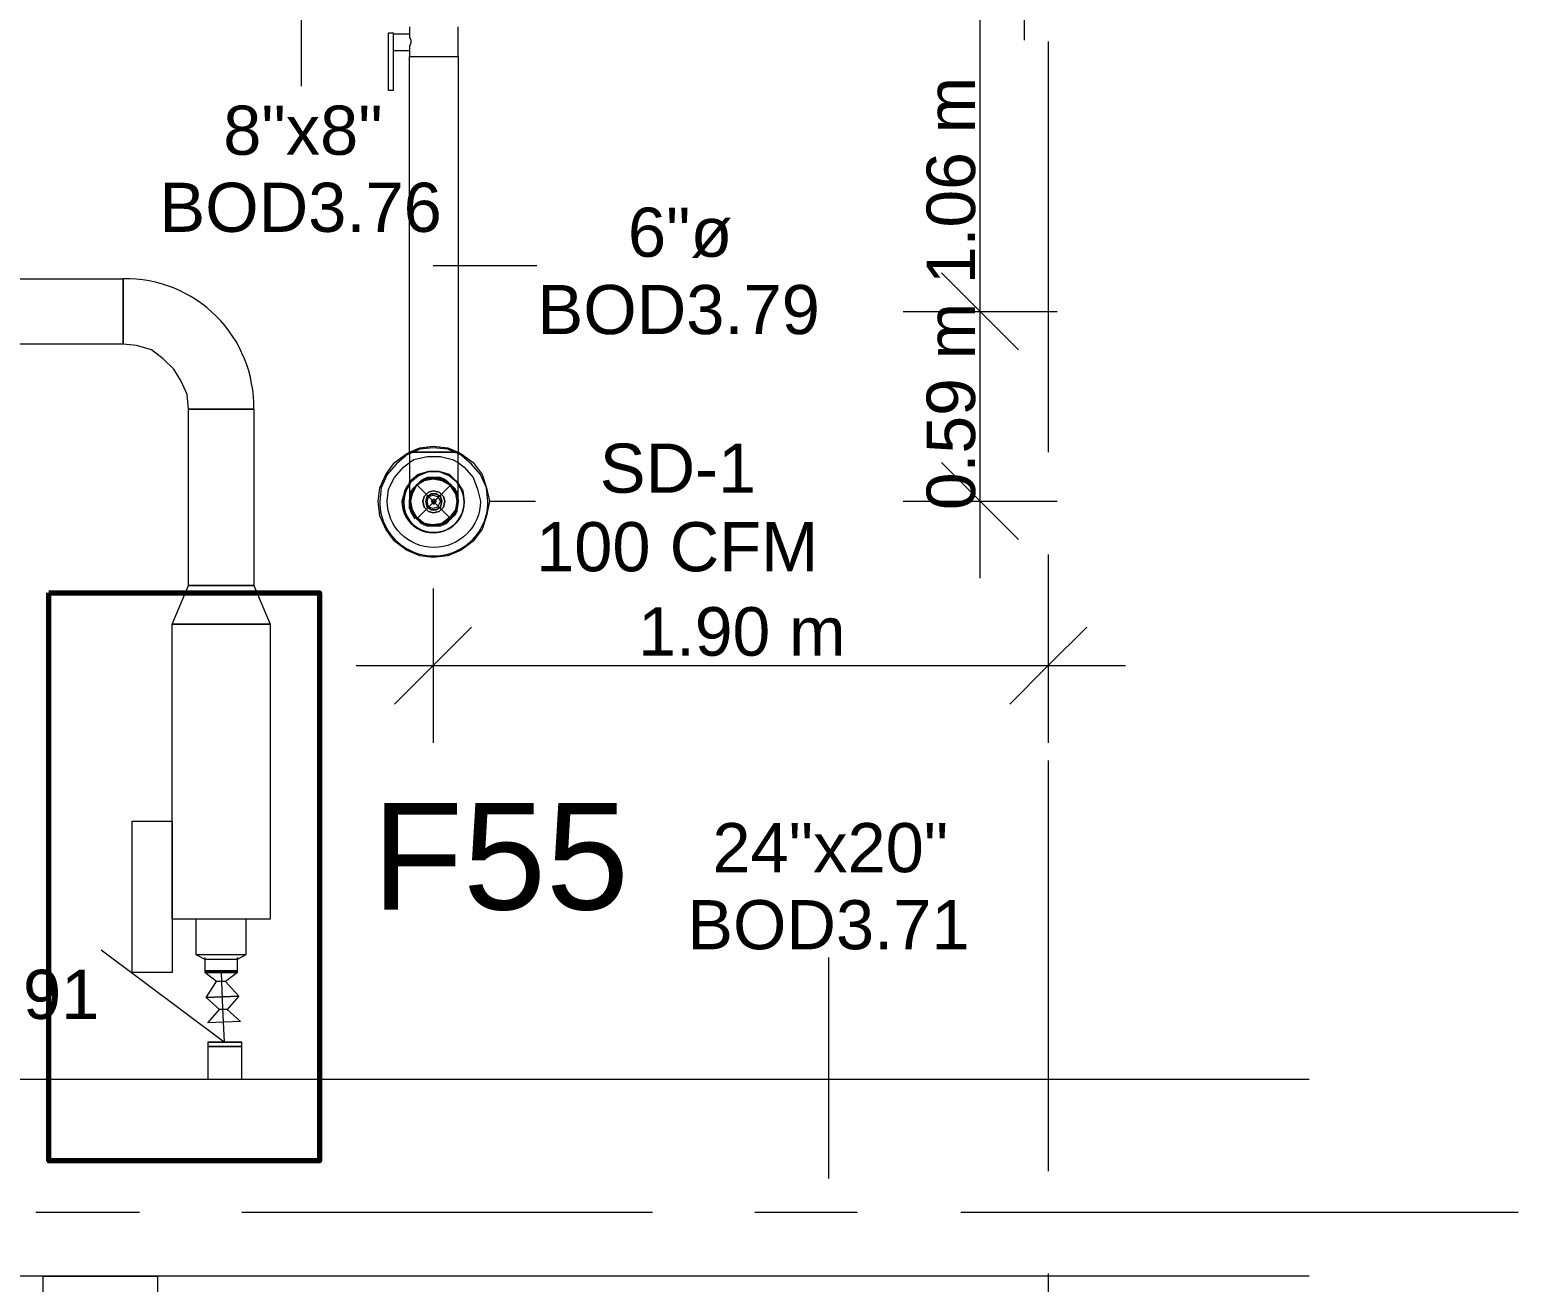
# Model space of a CAD drawing. Header units: metres. Extents: x -2 to 237, y -8 to 52.
# Drawn here: x 52.477 to 57.078, y 41.336 to 45.208 of the extents above; entities that cross this region are included whole.
import ezdxf

# ---------------------------------------------------------------- set-up
doc = ezdxf.new("R2010")
doc.units = ezdxf.units.M
doc.layers.add('HVAC - Ductos', color=5, linetype='Continuous', lineweight=0)
doc.layers.add('PDF2_Text', color=7, linetype='Continuous', lineweight=0)
doc.layers.add('PDF2_Geometry', color=7, linetype='Continuous', lineweight=0, true_color=0xaaaaaa)
doc.styles.add('PDF Arial-BoldMT-Identity-H', font='arial.ttf')
doc.styles.add('PDF Helvetica', font='')
doc.styles.get('PDF Helvetica').set_extended_font_data('Helvetica')

msp = doc.modelspace()

# ---------------------------------------------------------------- linework, layer by layer
at = {"layer": 'HVAC - Ductos', "lineweight": 0}
for points in [[(55.4145, 43.5123), (55.4145, 44.337), (55.4145, 45.3954), (55.4145, 46.385)], [(55.552, 45.1755), (55.552, 46.385)], [(53.3161, 45.3954), (53.3161, 45.0335)], [(53.6505, 45.2167), (53.6505, 45.1938), (53.6001, 45.1938), (53.6001, 45.1892), (53.6001, 45.1846), (53.6001, 45.1755), (53.6001, 45.1709), (53.6001, 45.1617), (53.6001, 45.1571), (53.6001, 45.1525), (53.6001, 45.1479), (53.6001, 45.1433), (53.6505, 45.1433), (53.6505, 45.1251), (53.6597, 45.1251), (53.6735, 45.1251), (53.6872, 45.1251), (53.7055, 45.1251), (53.7239, 45.1251), (53.7468, 45.1251), (53.7651, 45.1251), (53.7788, 45.1251), (53.7926, 45.1251), (53.7972, 45.1251), (53.8018, 45.1251), (53.8018, 43.9017), (53.8109, 43.8971), (53.8476, 43.8697), (53.875, 43.8331), (53.8888, 43.7918), (53.898, 43.7506), (53.8888, 43.7048), (53.875, 43.6635), (53.8476, 43.6268), (53.8109, 43.5994), (53.7697, 43.581), (53.7239, 43.5764), (53.6826, 43.581), (53.6414, 43.5994), (53.6047, 43.6268), (53.5773, 43.6635), (53.5589, 43.7048), (53.5543, 43.7506), (53.5589, 43.7918), (53.5773, 43.8331), (53.6047, 43.8697), (53.6414, 43.8971), (53.6505, 43.9017), (53.6505, 45.1251), (53.6597, 45.1251), (53.6735, 45.1251), (53.6872, 45.1251), (53.7055, 45.1251), (53.7239, 45.1251), (53.7468, 45.1251), (53.7651, 45.1251), (53.7788, 45.1251), (53.7926, 45.1251), (53.7972, 45.1251), (53.8018, 45.1251), (53.8018, 45.2167)], [(53.6505, 45.1938), (53.6505, 45.1892), (53.6505, 45.1846), (53.6551, 45.1755), (53.6551, 45.1663), (53.6505, 45.1571), (53.6505, 45.1525), (53.6505, 45.1479), (53.6505, 45.1433)], [(53.7239, 44.4791), (54.0446, 44.4791)], [(55.2954, 44.4561), (55.4145, 44.337), (55.5336, 44.2179)], [(52.7663, 44.2362), (52.7663, 44.4378)], [(55.1763, 44.337), (55.4145, 44.337), (55.6528, 44.337)], [(52.9679, 44.0346), (52.9633, 44.0804), (52.945, 44.1217), (52.9221, 44.1584), (52.89, 44.1904), (52.8534, 44.2179), (52.8075, 44.2316), (52.7663, 44.2362)], [(53.1695, 44.0346), (52.9679, 44.0346)], [(53.6505, 43.9017), (53.6826, 43.9155), (53.7239, 43.9201), (53.7697, 43.9155), (53.8018, 43.9017)], [(53.8018, 43.8971), (53.7697, 43.9109), (53.7239, 43.9155), (53.6826, 43.9109), (53.6505, 43.8971)], [(53.8018, 43.7506), (53.8018, 43.7551), (53.8018, 43.7734), (53.8018, 43.801), (53.8018, 43.8376), (53.8018, 43.8835), (53.8018, 43.9017), (53.7972, 43.9017), (53.7926, 43.9017), (53.7788, 43.9017), (53.7651, 43.9017), (53.7468, 43.9017), (53.7239, 43.9017), (53.7055, 43.9017), (53.6872, 43.9017), (53.6735, 43.9017), (53.6597, 43.9017), (53.6505, 43.9017), (53.6505, 43.8559), (53.6505, 43.8193), (53.6505, 43.7826), (53.6505, 43.7597), (53.6505, 43.7506)], [(53.6505, 43.9017), (53.6597, 43.9017), (53.6735, 43.9017), (53.6872, 43.9017), (53.7055, 43.9017), (53.7239, 43.9017), (53.7468, 43.9017), (53.7651, 43.9017), (53.7788, 43.9017), (53.7926, 43.9017), (53.7972, 43.9017), (53.8018, 43.9017)], [(53.6505, 43.8697), (53.6643, 43.8789), (53.7055, 43.888), (53.7468, 43.888), (53.7834, 43.8789), (53.8018, 43.8697)], [(55.2954, 43.8697), (55.4145, 43.7506), (55.5336, 43.6314)], [(53.6918, 43.8147), (53.6964, 43.8193), (53.7009, 43.8193), (53.7239, 43.8239), (53.7055, 43.8239), (53.6872, 43.8147), (53.6735, 43.801), (53.6597, 43.7872), (53.6505, 43.7688), (53.6505, 43.7551), (53.6505, 43.7506), (53.6505, 43.7277), (53.6597, 43.7093), (53.6735, 43.6956), (53.6872, 43.6818), (53.7055, 43.6772), (53.7239, 43.6726), (53.7009, 43.6772)], [(53.7513, 43.6772), (53.7239, 43.6726), (53.7468, 43.6772), (53.7651, 43.6818), (53.7788, 43.6956), (53.7926, 43.7093), (53.7972, 43.7277), (53.788, 43.7139), (53.7788, 43.6956), (53.7605, 43.6864), (53.7422, 43.6772), (53.7239, 43.6726), (53.7055, 43.6772), (53.6872, 43.6864), (53.6735, 43.6956), (53.6597, 43.7139), (53.6551, 43.7277), (53.6505, 43.7506), (53.6551, 43.7688), (53.6597, 43.7872), (53.6735, 43.801), (53.6872, 43.8101), (53.7055, 43.8193), (53.7239, 43.8239), (53.7422, 43.8193), (53.7605, 43.8101), (53.7788, 43.801), (53.788, 43.7872), (53.7972, 43.7688), (53.7926, 43.7872), (53.7788, 43.801), (53.7651, 43.8147), (53.7468, 43.8239), (53.7239, 43.8239), (53.7513, 43.8193), (53.7559, 43.8193), (53.7559, 43.8147), (53.7788, 43.801), (53.7926, 43.778)], [(53.6597, 43.778), (53.6735, 43.801), (53.6964, 43.8147)], [(53.6689, 43.6956), (53.6551, 43.7185), (53.6551, 43.7231), (53.6505, 43.7506), (53.6551, 43.7734), (53.6551, 43.778), (53.6551, 43.7826)], [(53.6505, 43.7506), (53.6551, 43.778), (53.6505, 43.7506)], [(53.7926, 43.7185), (53.7926, 43.7093), (53.7788, 43.6956), (53.7651, 43.6818), (53.7559, 43.6772), (53.7513, 43.6772), (53.7559, 43.6772), (53.7559, 43.6818), (53.7559, 43.6772), (53.7513, 43.6772), (53.7468, 43.6726), (53.7239, 43.6726), (53.7055, 43.6726), (53.6964, 43.6772), (53.6872, 43.6818), (53.6735, 43.6956), (53.6597, 43.7093), (53.6551, 43.7185), (53.6551, 43.7231), (53.6505, 43.7277), (53.6505, 43.7506), (53.6505, 43.7551)], [(53.6505, 43.7506), (53.6551, 43.7185), (53.6735, 43.6956)], [(53.7926, 43.7826), (53.7972, 43.778), (53.7972, 43.7734)], [(53.7926, 43.7734), (53.7972, 43.7506), (53.7926, 43.7231)], [(53.8018, 43.7551), (53.8018, 43.7506), (53.7972, 43.7277), (53.7972, 43.7231), (53.7972, 43.7185), (53.7972, 43.7231)], [(53.7972, 43.7185), (53.8018, 43.7506)], [(53.8018, 43.7506), (53.8018, 43.7506)], [(53.898, 43.7506), (54.04, 43.7506)], [(55.1763, 43.7506), (55.4145, 43.7506), (55.6528, 43.7506)], [(53.6551, 43.7231), (53.6505, 43.746)], [(53.6551, 43.7185), (53.6551, 43.7231)], [(53.6551, 43.7185), (53.6551, 43.7185)], [(53.6964, 43.6818), (53.6735, 43.6956), (53.6597, 43.7185)], [(53.8018, 43.746), (53.7972, 43.7231), (53.7926, 43.7185), (53.7788, 43.6956), (53.7559, 43.6818), (53.7788, 43.6956), (53.7972, 43.7185), (53.7788, 43.6956), (53.7559, 43.6772), (53.7513, 43.6772), (53.7285, 43.6726)], [(53.7972, 43.7185), (53.7972, 43.7185)], [(53.6918, 43.6818), (53.6735, 43.6956), (53.6964, 43.6772), (53.7239, 43.6726)], [(53.6964, 43.6772), (53.6964, 43.6772)], [(53.6964, 43.6772), (53.6964, 43.6772)], [(53.7513, 43.6818), (53.7239, 43.6726), (53.7009, 43.6818)], [(53.7239, 43.4802), (53.7239, 43.242), (53.7239, 43.0038)], [(55.6252, 43.4802), (55.6252, 43.242), (55.6252, 43.0038)], [(53.843, 43.3611), (53.7239, 43.242), (53.6047, 43.1228)], [(55.7444, 43.3611), (55.6252, 43.242), (55.5062, 43.1228)], [(53.4856, 43.242), (55.8635, 43.242)], [(53.0779, 42.0783), (52.6976, 42.3623)], [(52.9908, 42.3486), (52.9954, 42.3486), (53.0045, 42.3486), (53.0137, 42.3486), (53.0321, 42.3486), (53.0503, 42.3486), (53.0687, 42.3486), (53.087, 42.3486), (53.1053, 42.3486), (53.1237, 42.3486), (53.1328, 42.3486), (53.142, 42.3486), (53.1466, 42.3486)], [(53.0183, 42.3394), (53.0183, 42.2981), (53.0229, 42.2981), (53.0275, 42.2981), (53.0321, 42.2981), (53.0458, 42.2981), (53.0549, 42.2981), (53.0687, 42.2981), (53.0824, 42.2981), (53.0916, 42.2981), (53.1053, 42.2981), (53.1099, 42.2981), (53.1145, 42.2981), (53.1191, 42.2981), (53.1191, 42.3394)], [(54.9472, 41.6567), (54.9472, 42.3394)], [(53.0824, 42.2661), (53.1237, 42.2203), (53.0229, 42.2157), (53.0549, 42.2661), (53.0183, 42.2935), (53.1191, 42.2935), (53.1191, 42.2981), (53.1145, 42.2981), (53.1007, 42.2981), (53.0779, 42.2981), (53.0595, 42.2981), (53.0366, 42.2981), (53.0229, 42.2981), (53.0183, 42.2981), (53.0229, 42.2981), (53.0366, 42.2981), (53.0595, 42.2981), (53.0779, 42.2981), (53.1007, 42.2981), (53.1145, 42.2981), (53.1191, 42.2981)], [(53.0183, 42.2981), (53.0183, 42.2935), (53.1191, 42.2935), (53.0824, 42.2661), (53.0549, 42.2661)], [(53.0229, 42.2981), (53.0275, 42.2981), (53.0321, 42.2981), (53.0458, 42.2981), (53.0549, 42.2981), (53.0687, 42.2981), (53.0824, 42.2981), (53.0916, 42.2981), (53.1053, 42.2981), (53.1099, 42.2981), (53.1145, 42.2981)], [(53.0687, 42.2935), (53.0733, 42.1837), (53.0779, 42.0783)], [(53.087, 42.1791), (53.1283, 42.1424), (53.0275, 42.1378), (53.0641, 42.1791), (53.0229, 42.2157), (53.1237, 42.2203), (53.087, 42.1791), (53.0641, 42.1791)], [(53.1328, 42.0783), (53.1237, 42.0783), (53.1099, 42.0783), (53.0916, 42.0783), (53.0687, 42.0783), (53.0458, 42.0783), (53.0321, 42.0783), (53.0275, 42.0783), (53.0321, 42.0783), (53.0458, 42.0783), (53.0687, 42.0783), (53.0916, 42.0783), (53.1099, 42.0783), (53.1237, 42.0783), (53.1283, 42.0783), (53.1237, 42.0783), (53.1099, 42.0783), (53.0916, 42.0783), (53.0687, 42.0783), (53.0458, 42.0783), (53.0321, 42.0783), (53.0275, 42.0783), (53.0321, 42.0783), (53.0458, 42.0783), (53.0687, 42.0783), (53.0916, 42.0783), (53.1099, 42.0783), (53.1237, 42.0783), (53.1328, 42.0783), (53.1283, 42.0783), (53.1237, 42.0783), (53.1145, 42.0783), (53.1053, 42.0783), (53.0916, 42.0783), (53.0779, 42.0783), (53.0687, 42.0783), (53.0549, 42.0783), (53.0458, 42.0783), (53.0366, 42.0783), (53.0321, 42.0783)], [(53.0275, 42.0783), (53.0275, 42.0783)], [(53.1328, 41.9637), (53.1328, 42.0645), (53.1283, 42.0645), (53.1237, 42.0645), (53.1145, 42.0645), (53.1053, 42.0645), (53.0916, 42.0645), (53.0779, 42.0645), (53.0687, 42.0645), (53.0549, 42.0645), (53.0458, 42.0645), (53.0366, 42.0645), (53.0321, 42.0645), (53.0275, 42.0645), (53.0275, 41.9637)], [(56.4317, 41.3544), (52.2074, 41.3544), (51.9645, 41.4551), (51.9645, 41.8629), (52.2074, 41.9637), (56.4317, 41.9637)], [(53.0321, 41.9637), (53.0366, 41.9637), (53.0458, 41.9637), (53.0549, 41.9637), (53.0687, 41.9637), (53.0779, 41.9637), (53.0916, 41.9637), (53.1053, 41.9637), (53.1145, 41.9637), (53.1237, 41.9637), (53.1283, 41.9637)]]:
    msp.add_lwpolyline(points, dxfattribs=at)
for points in [[(53.5865, 45.1984), (53.6001, 45.1984), (53.6001, 45.0197), (53.5865, 45.0197)], [(52.7663, 44.2362), (49.188, 44.2362), (49.188, 44.4378), (52.7663, 44.4378)], [(53.1695, 44.0346), (53.1695, 43.4894), (52.9679, 43.4894), (52.9679, 44.0346)], [(53.6781, 43.8331), (53.7101, 43.8422), (53.7422, 43.8422), (53.7743, 43.8331), (53.7972, 43.8101), (53.8018, 43.8055), (53.7972, 43.8101), (53.8018, 43.801), (53.7972, 43.8101), (53.7743, 43.8285), (53.7422, 43.8422), (53.7101, 43.8422), (53.6781, 43.8285), (53.6551, 43.8101), (53.6505, 43.801), (53.6551, 43.8101), (53.6781, 43.8285), (53.7101, 43.8422), (53.7422, 43.8422), (53.7743, 43.8285), (53.7972, 43.8101), (53.7743, 43.8331), (53.7422, 43.8422), (53.7101, 43.8422), (53.6781, 43.8331), (53.6505, 43.8101), (53.6505, 43.8055), (53.6505, 43.8101)], [(53.7972, 43.778), (53.7788, 43.801), (53.7559, 43.8193), (53.7239, 43.8239), (53.6964, 43.8193), (53.6735, 43.801), (53.6551, 43.778), (53.6735, 43.801), (53.6964, 43.8193), (53.7239, 43.8239), (53.7559, 43.8193), (53.7788, 43.801), (53.7972, 43.778), (53.8018, 43.7506)], [(53.6597, 43.7734), (53.6735, 43.801), (53.6964, 43.8147), (53.7239, 43.8193), (53.7513, 43.8147), (53.7743, 43.801), (53.7926, 43.7734), (53.7972, 43.7506), (53.7926, 43.7231), (53.7743, 43.7002), (53.7513, 43.6818), (53.7239, 43.6772), (53.6964, 43.6818), (53.6735, 43.7002), (53.6597, 43.7231), (53.6551, 43.7506)], [(53.8201, 43.7506), (53.8155, 43.7826), (53.8018, 43.8055), (53.8155, 43.7826)], [(53.6964, 43.7643), (53.6918, 43.7506), (53.6964, 43.7643), (53.7101, 43.778), (53.7239, 43.7826), (53.7422, 43.778), (53.7559, 43.7643), (53.7605, 43.7506), (53.7559, 43.7643), (53.7422, 43.778), (53.7239, 43.7826), (53.7101, 43.778)], [(53.7559, 43.7322), (53.7605, 43.7506), (53.7559, 43.7322), (53.7422, 43.7185), (53.7239, 43.7139), (53.7101, 43.7185), (53.6964, 43.7322), (53.6918, 43.7506), (53.6964, 43.7322), (53.7101, 43.7185), (53.7239, 43.7139), (53.7422, 43.7185)], [(53.7055, 43.7643), (53.7009, 43.7506), (53.7055, 43.7643), (53.7193, 43.7734), (53.733, 43.7734), (53.7468, 43.7643), (53.7513, 43.7506), (53.7468, 43.7643), (53.733, 43.7734), (53.7193, 43.7734)], [(53.7468, 43.7322), (53.7513, 43.7506), (53.7468, 43.7322), (53.733, 43.7231), (53.7193, 43.7231), (53.7055, 43.7322), (53.7009, 43.7506), (53.7055, 43.7322), (53.7193, 43.7231), (53.733, 43.7231)], [(53.7101, 43.7643), (53.7239, 43.7688), (53.7376, 43.7643), (53.7468, 43.7506), (53.7376, 43.7322), (53.7239, 43.7277), (53.7101, 43.7322), (53.7055, 43.7506)], [(53.7239, 43.7551), (53.7193, 43.7506), (53.7239, 43.7551), (53.7285, 43.7551), (53.733, 43.7506), (53.7285, 43.7551)], [(53.7285, 43.746), (53.733, 43.7506), (53.7285, 43.7414), (53.7239, 43.7414), (53.7193, 43.7506), (53.7239, 43.746)], [(53.7972, 43.7277), (53.8018, 43.7506), (53.8018, 43.7551), (53.7972, 43.7688), (53.7972, 43.7506)], [(53.6918, 43.6818), (53.6964, 43.6772), (53.7009, 43.6772), (53.6964, 43.6772)], [(52.9175, 43.3703), (52.9679, 43.4894), (53.1695, 43.4894), (53.2199, 43.3703)], [(52.9175, 42.4586), (52.9175, 43.3703), (53.2199, 43.3703), (53.2199, 42.4586)], [(52.9175, 42.2935), (52.7938, 42.2935), (52.7938, 42.7609), (52.9175, 42.7609)], [(53.1466, 42.3486), (53.1466, 42.4586), (53.142, 42.4586), (53.1328, 42.4586), (53.1237, 42.4586), (53.1053, 42.4586), (53.087, 42.4586), (53.0687, 42.4586), (53.0503, 42.4586), (53.0321, 42.4586), (53.0137, 42.4586), (53.0045, 42.4586), (52.9954, 42.4586), (52.9908, 42.4586), (52.9908, 42.3486), (53.0183, 42.3348), (53.0275, 42.3348), (53.0458, 42.3348), (53.0687, 42.3348), (53.0916, 42.3348), (53.1099, 42.3348), (53.1191, 42.3348)], [(53.0183, 42.2935), (53.0229, 42.2935), (53.0366, 42.2935), (53.0595, 42.2935), (53.0824, 42.2935), (53.1007, 42.2935), (53.1145, 42.2935), (53.1191, 42.2935), (53.1145, 42.2935), (53.1007, 42.2935), (53.0824, 42.2935), (53.0595, 42.2935), (53.0366, 42.2935), (53.0229, 42.2935)], [(53.1328, 42.0783), (53.1283, 42.0783), (53.1237, 42.0783), (53.1145, 42.0783), (53.1053, 42.0783), (53.0916, 42.0783), (53.0779, 42.0783), (53.0687, 42.0783), (53.0549, 42.0783), (53.0458, 42.0783), (53.0366, 42.0783), (53.0321, 42.0783), (53.0275, 42.0783), (53.0275, 42.0645), (53.0321, 42.0645), (53.0366, 42.0645), (53.0458, 42.0645), (53.0549, 42.0645), (53.0687, 42.0645), (53.0779, 42.0645), (53.0916, 42.0645), (53.1053, 42.0645), (53.1145, 42.0645), (53.1237, 42.0645), (53.1283, 42.0645), (53.1328, 42.0645)], [(52.8717, 41.3544), (52.8717, 41.2536), (52.5189, 41.2536), (52.5189, 41.3544)]]:
    msp.add_lwpolyline(points, close=True, dxfattribs=at)
for points in [[(53.6505, 43.8971), (53.6414, 43.8926), (53.6093, 43.8651), (53.5819, 43.8331), (53.5635, 43.7918), (53.5589, 43.7506, 1.013803), (53.8934, 43.7506), (53.8888, 43.7918), (53.8705, 43.8331), (53.843, 43.8651), (53.8109, 43.8926), (53.8018, 43.8971)], [(53.8018, 43.8697), (53.8201, 43.8559), (53.8476, 43.8239), (53.8614, 43.7872), (53.8705, 43.7506, -0.994386), (53.5819, 43.7506), (53.5865, 43.7872), (53.6047, 43.8239), (53.6322, 43.8559), (53.6505, 43.8697)]]:
    msp.add_lwpolyline(points, format="xyb", dxfattribs=at)
msp.add_lwpolyline([(53.6505, 43.8055), (53.6368, 43.7826), (53.6277, 43.7506, 1.018342), (53.8201, 43.7506), (53.8155, 43.7826), (53.8018, 43.801, -1.403191), (53.6322, 43.7506), (53.6368, 43.7826), (53.6505, 43.801, 1.403676), (53.8201, 43.7506, -1.419578)], format="xyb", close=True, dxfattribs=at)
msp.add_arc((52.7744, 44.0427), 0.3952, 358.8361, 91.1637, dxfattribs=at)
at = {"layer": 'PDF2_Geometry', "lineweight": 0}
for points in [[(55.6252, 45.1709), (55.6252, 43.9017)], [(55.6252, 43.5856), (55.6252, 43.2649)], [(55.6252, 42.9487), (55.6252, 41.6797)], [(52.8167, 41.5513), (52.4959, 41.5513)], [(54.402, 41.5513), (53.1328, 41.5513)], [(55.0342, 41.5513), (54.7181, 41.5513)], [(56.6012, 41.5513), (55.3549, 41.5513)], [(57.0777, 41.5513), (56.6012, 41.5513)], [(55.6252, 41.3635), (55.6252, 41.0428)]]:
    msp.add_lwpolyline(points, dxfattribs=at)
at = {"layer": 'PDF2_Geometry', "color": 8, "lineweight": 0, "true_color": 0x808080}
msp.add_lwpolyline([(53.788, 43.7918), (53.7468, 43.8193), (53.7009, 43.8193), (53.6643, 43.7918), (53.6505, 43.7506), (53.6643, 43.7048), (53.7009, 43.6772), (53.7468, 43.6772), (53.788, 43.7048), (53.8018, 43.7506)], close=True, dxfattribs=at)
for points in [[(53.6735, 43.801), (53.7788, 43.6956)], [(53.7788, 43.801), (53.6735, 43.6956)]]:
    msp.add_lwpolyline(points, dxfattribs=at)
at = {"layer": 'PDF2_Geometry', "color": 232, "lineweight": 70, "true_color": 0xe91e64}
msp.add_lwpolyline([(52.5358, 43.4674), (53.3732, 43.4674), (53.3732, 41.7113), (52.5358, 41.7113)], close=True, dxfattribs=at)

# ---------------------------------------------------------------- texts
at = {"layer": 'PDF2_Text', "lineweight": 0, "insert": (55.3251, 43.7226), "char_height": 0.150021, "attachment_point": 4, "rotation": 90, "style": 'PDF Helvetica'}
msp.add_mtext('0.59 m 1.06 m', dxfattribs=at)
at = {"layer": 'PDF2_Text', "lineweight": 0, "attachment_point": 4, "style": 'PDF Helvetica'}
for s, insert, char_height in [('8"x8"', (53.0751, 44.896), 0.1519), ('BOD3.76', (52.878, 44.6577), 0.1519), ('6"ø', (54.3259, 44.5798), 0.1519), ('BOD3.79', (54.0464, 44.3416), 0.1519), ('SD-1', (54.2389, 43.8513), 0.1519), ('100 CFM', (54.0419, 43.6085), 0.1519), ('1.90 m', (54.358, 43.3466), 0.15002), ('24"x20"', (54.5871, 42.6784), 0.1519), ('BOD3.71', (54.5092, 42.4401), 0.1519), ('BOD3.91', (51.8197, 42.2248), 0.1519)]:
    msp.add_mtext(s, dxfattribs=dict(at, insert=insert, char_height=char_height))
at = {"layer": 'PDF2_Text', "color": 232, "lineweight": 70, "true_color": 0xe91e64, "insert": (53.5349, 42.6506), "char_height": 0.32989, "attachment_point": 4, "style": 'PDF Arial-BoldMT-Identity-H'}
msp.add_mtext('F55', dxfattribs=at)

doc.saveas('drawing.dxf')
